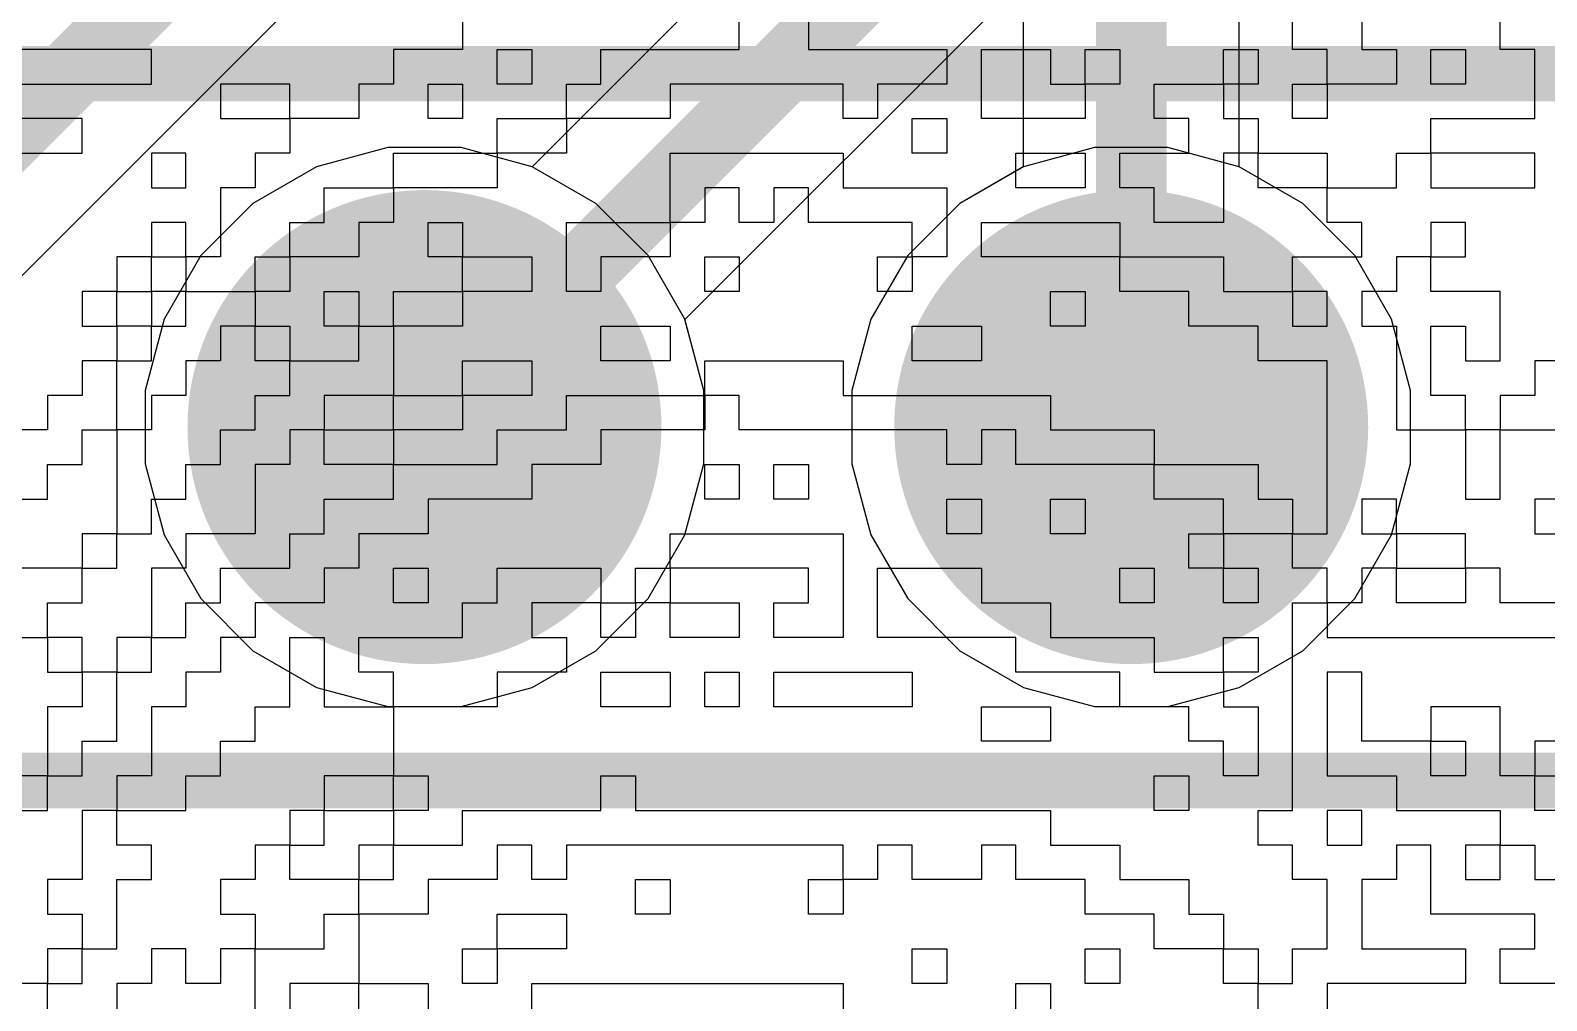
# Model space of a CAD drawing. Header units: inches. Extents: x 0.02 to 6.01, y 0.01 to 5.6.
# Drawn here: x 1.8992 to 2.1138, y 2.6789 to 2.8161 of the extents above; entities that cross this region are included whole.
import ezdxf

# ---------------------------------------------------------------- set-up
doc = ezdxf.new("R2010")
doc.units = ezdxf.units.IN
doc.header["$MEASUREMENT"] = 0
for name, color, linetype in [('Bottom Layer', 5, 'Continuous'), ('Bottom Overlay', 54, 'Continuous'), ('Bottom Solder', 6, 'Continuous'), ('Multi-Layer', 9, 'Continuous'), ('Pad Holes', 156, 'Continuous'), ('Top Layer', 1, 'Continuous'), ('Top Overlay', 2, 'Continuous'), ('Top Solder', 216, 'Continuous')]:
    doc.layers.add(name, color=color, linetype=linetype)

# ---------------------------------------------------------------- blocks, each defined once
blk = doc.blocks.new('HDR1X8_33')
at = {"layer": 'Bottom Layer'}
h = blk.add_hatch(color=5, dxfattribs=at)
edge = h.paths.add_edge_path()
edge.add_arc((0.5, 0), 0.02953, 0, 360)
h = blk.add_hatch(color=5, dxfattribs=at)
edge = h.paths.add_edge_path()
edge.add_arc((0.6, 0), 0.02953, 0, 360)
at = {"layer": 'Bottom Solder'}
h = blk.add_hatch(color=6, dxfattribs=at)
edge = h.paths.add_edge_path()
edge.add_arc((0.5, 0), 0.03353, 0, 360)
h = blk.add_hatch(color=6, dxfattribs=at)
edge = h.paths.add_edge_path()
edge.add_arc((0.6, 0), 0.03353, 0, 360)
at = {"layer": 'Multi-Layer'}
h = blk.add_hatch(color=9, dxfattribs=at)
edge = h.paths.add_edge_path()
edge.add_arc((0.5, 0), 0.02953, 0, 360)
h = blk.add_hatch(color=9, dxfattribs=at)
edge = h.paths.add_edge_path()
edge.add_arc((0.6, 0), 0.02953, 0, 360)
at = {"layer": 'Pad Holes'}
h = blk.add_hatch(color=7, dxfattribs=at)
edge = h.paths.add_edge_path()
edge.add_arc((0.5, 0), 0.01772, 0, 360)
h = blk.add_hatch(color=7, dxfattribs=at)
edge = h.paths.add_edge_path()
edge.add_arc((0.6, 0), 0.01772, 0, 360)
at = {"layer": 'Top Layer'}
h = blk.add_hatch(color=1, dxfattribs=at)
edge = h.paths.add_edge_path()
edge.add_arc((0.5, 0), 0.02953, 0, 360)
h = blk.add_hatch(color=1, dxfattribs=at)
edge = h.paths.add_edge_path()
edge.add_arc((0.6, 0), 0.02953, 0, 360)
at = {"layer": 'Top Solder'}
h = blk.add_hatch(color=216, dxfattribs=at)
edge = h.paths.add_edge_path()
edge.add_arc((0.5, 0), 0.03353, 0, 360)
h = blk.add_hatch(color=216, dxfattribs=at)
edge = h.paths.add_edge_path()
edge.add_arc((0.6, 0), 0.03353, 0, 360)
at = {"layer": 'Top Overlay'}
for points in [[(0.75, 0.05, 0.00787, 0.00787, 0), (-0.05, 0.05, 0.00787, 0.00787, 0)], [(0.75, -0.05, 0.00787, 0.00787, 0), (-0.05, -0.05, 0.00787, 0.00787, 0)]]:
    blk.add_lwpolyline(points, format="xyseb", dxfattribs=at)

msp = doc.modelspace()

# ---------------------------------------------------------------- linework, layer by layer
at = {"layer": 'Bottom Layer'}
for p, q in [((1.89184, 2.77522), (2.26086, 3.14423)), ((2.12169, 2.94831), (1.97022, 2.79684)), ((1.99184, 2.77522), (2.13883, 2.92221)), ((1.9498, 2.79953), (1.93974, 2.79683)), ((1.9602, 2.79953), (1.9498, 2.79953)), ((1.97022, 2.79684), (1.9602, 2.79953)), ((2.0498, 2.79953), (2.03974, 2.79683)), ((2.0602, 2.79953), (2.0498, 2.79953)), ((2.07026, 2.79683), (2.0602, 2.79953)), ((1.93974, 2.79683), (1.93073, 2.79163)), ((2.03974, 2.79683), (2.03073, 2.79163)), ((2.07927, 2.79163), (2.07026, 2.79683)), ((1.93073, 2.79163), (1.92337, 2.78427)), ((2.03073, 2.79163), (2.02337, 2.78427)), ((2.08663, 2.78427), (2.07927, 2.79163)), ((1.92337, 2.78427), (1.91817, 2.77526)), ((2.02337, 2.78427), (2.01817, 2.77526)), ((2.09183, 2.77526), (2.08663, 2.78427)), ((1.91817, 2.77526), (1.91547, 2.7652)), ((1.99453, 2.7652), (1.99184, 2.77522)), ((2.01817, 2.77526), (2.01547, 2.7652)), ((2.09453, 2.7652), (2.09183, 2.77526)), ((1.91547, 2.7652), (1.91547, 2.7548)), ((1.99453, 2.7548), (1.99453, 2.7652)), ((2.01547, 2.7652), (2.01547, 2.7548)), ((2.09453, 2.7548), (2.09453, 2.7652)), ((1.91547, 2.7548), (1.91817, 2.74474)), ((1.99183, 2.74474), (1.99453, 2.7548)), ((2.01547, 2.7548), (2.01817, 2.74474)), ((2.09183, 2.74474), (2.09453, 2.7548)), ((1.91817, 2.74474), (1.92337, 2.73573)), ((1.98663, 2.73573), (1.99183, 2.74474)), ((2.01817, 2.74474), (2.02337, 2.73573)), ((2.08663, 2.73573), (2.09183, 2.74474)), ((1.92337, 2.73573), (1.93073, 2.72837)), ((1.97927, 2.72837), (1.98663, 2.73573)), ((2.02337, 2.73573), (2.03073, 2.72837)), ((2.07927, 2.72837), (2.08663, 2.73573)), ((1.93073, 2.72837), (1.93974, 2.72317)), ((1.97026, 2.72317), (1.97927, 2.72837)), ((2.03073, 2.72837), (2.03974, 2.72317)), ((2.07026, 2.72317), (2.07927, 2.72837)), ((1.93974, 2.72317), (1.9498, 2.72047)), ((1.9602, 2.72047), (1.97026, 2.72317)), ((2.03974, 2.72317), (2.0498, 2.72047)), ((2.0602, 2.72047), (2.07026, 2.72317)), ((1.9498, 2.72047), (1.9602, 2.72047)), ((2.0498, 2.72047), (2.0602, 2.72047))]:
    msp.add_line(p, q, dxfattribs=at)
for points in [[(1.855, 2.76, 0.01, 0.01, 0), (2.25453, 3.15953, 0.01, 0.01, 0)], [(1.955, 2.76, 0.01, 0.01, 0), (2.1325, 2.9375, 0.01, 0.01, 0)]]:
    msp.add_lwpolyline(points, format="xyseb", dxfattribs=at)
msp.add_lwpolyline([(1.9525, 2.76, 0.005, 0.005, 1), (1.9575, 2.76, 0.005, 0.005, 1)], format="xyseb", close=True, dxfattribs=at)
at = {"layer": 'Bottom Overlay'}
for p, q in [((1.9604, 2.81832), (1.9604, 2.81343)), ((1.99955, 2.81343), (1.99955, 2.81832)), ((2.00933, 2.81832), (2.00933, 2.81343)), ((2.07784, 2.81343), (2.07784, 2.81832)), ((2.08763, 2.81832), (2.08763, 2.81343)), ((2.1072, 2.81343), (2.1072, 2.81832)), ((1.91636, 2.81343), (1.85275, 2.81343)), ((1.91636, 2.80853), (1.91636, 2.81343)), ((1.9604, 2.81343), (1.95061, 2.81343)), ((1.95061, 2.81343), (1.95061, 2.80853)), ((1.96529, 2.80853), (1.96529, 2.81343)), ((1.96529, 2.81343), (1.97019, 2.81343)), ((1.97019, 2.81343), (1.97019, 2.80853)), ((1.97997, 2.80853), (1.97997, 2.81343)), ((1.97997, 2.81343), (1.99955, 2.81343)), ((2.00933, 2.81343), (2.02891, 2.81343)), ((2.02891, 2.81343), (2.02891, 2.80853)), ((2.0338, 2.80364), (2.0338, 2.81343)), ((2.0338, 2.81343), (2.03869, 2.81343)), ((2.03869, 2.81343), (2.04359, 2.81343)), ((2.04359, 2.81343), (2.04359, 2.80853)), ((2.04848, 2.81343), (2.05337, 2.81343)), ((2.04848, 2.80853), (2.04848, 2.81343)), ((2.05337, 2.81343), (2.05337, 2.80853)), ((2.06805, 2.80853), (2.06805, 2.81343)), ((2.06805, 2.81343), (2.07295, 2.81343)), ((2.07295, 2.81343), (2.07295, 2.80853)), ((2.08273, 2.81343), (2.07784, 2.81343)), ((2.08273, 2.80853), (2.08273, 2.81343)), ((2.08763, 2.81343), (2.09252, 2.81343)), ((2.09252, 2.81343), (2.09252, 2.80853)), ((2.09741, 2.81343), (2.10231, 2.81343)), ((2.09741, 2.80853), (2.09741, 2.81343)), ((2.10231, 2.81343), (2.10231, 2.80853)), ((2.11209, 2.81343), (2.1072, 2.81343)), ((2.11209, 2.80364), (2.11209, 2.81343)), ((1.85275, 2.80853), (1.91636, 2.80853)), ((1.93593, 2.80853), (1.92615, 2.80853)), ((1.92615, 2.80853), (1.92615, 2.80364)), ((1.93593, 2.80364), (1.93593, 2.80853)), ((1.95061, 2.80853), (1.94572, 2.80853)), ((1.94572, 2.80853), (1.94572, 2.80364)), ((1.95551, 2.80364), (1.95551, 2.80853)), ((1.95551, 2.80853), (1.9604, 2.80853)), ((1.9604, 2.80853), (1.9604, 2.80364)), ((1.97019, 2.80853), (1.96529, 2.80853)), ((1.97508, 2.80364), (1.97508, 2.80853)), ((1.97508, 2.80853), (1.97997, 2.80853)), ((2.01423, 2.80853), (1.98976, 2.80853)), ((1.98976, 2.80853), (1.98976, 2.80364)), ((2.01423, 2.80364), (2.01423, 2.80853)), ((2.02891, 2.80853), (2.01912, 2.80853)), ((2.01912, 2.80853), (2.01912, 2.80364)), ((2.04359, 2.80853), (2.04848, 2.80853)), ((2.05337, 2.80853), (2.04848, 2.80853)), ((2.04848, 2.80853), (2.04848, 2.80364)), ((2.05827, 2.80364), (2.05827, 2.80853)), ((2.05827, 2.80853), (2.06805, 2.80853)), ((2.07295, 2.80853), (2.06805, 2.80853)), ((2.06805, 2.80853), (2.06805, 2.80364)), ((2.07784, 2.80364), (2.07784, 2.80853)), ((2.07784, 2.80853), (2.08273, 2.80853)), ((2.08273, 2.80853), (2.08273, 2.80364)), ((2.09252, 2.80853), (2.08273, 2.80853)), ((2.10231, 2.80853), (2.09741, 2.80853)), ((1.90657, 2.80364), (1.85275, 2.80364)), ((1.90657, 2.79875), (1.90657, 2.80364)), ((1.92615, 2.80364), (1.93593, 2.80364)), ((1.94572, 2.80364), (1.93593, 2.80364)), ((1.93593, 2.80364), (1.93593, 2.79875)), ((1.9604, 2.80364), (1.95551, 2.80364)), ((1.96529, 2.79875), (1.96529, 2.80364)), ((1.96529, 2.80364), (1.97508, 2.80364)), ((1.97508, 2.80364), (1.97508, 2.79875)), ((1.98976, 2.80364), (1.97508, 2.80364)), ((2.01912, 2.80364), (2.01423, 2.80364)), ((2.02401, 2.79875), (2.02401, 2.80364)), ((2.02401, 2.80364), (2.02891, 2.80364)), ((2.02891, 2.80364), (2.02891, 2.79875)), ((2.04848, 2.80364), (2.0338, 2.80364)), ((2.06316, 2.80364), (2.05827, 2.80364)), ((2.06316, 2.79875), (2.06316, 2.80364)), ((2.06805, 2.80364), (2.07295, 2.80364)), ((2.07295, 2.80364), (2.07295, 2.79875)), ((2.08273, 2.80364), (2.07784, 2.80364)), ((2.09741, 2.79875), (2.09741, 2.80364)), ((2.09741, 2.80364), (2.11209, 2.80364)), ((1.85275, 2.79875), (1.90657, 2.79875)), ((1.92125, 2.79875), (1.91636, 2.79875)), ((1.91636, 2.79875), (1.91636, 2.79385)), ((1.92125, 2.79385), (1.92125, 2.79875)), ((1.93593, 2.79875), (1.93104, 2.79875)), ((1.93104, 2.79875), (1.93104, 2.79385)), ((1.95061, 2.79875), (1.95551, 2.79875)), ((1.95061, 2.79385), (1.95061, 2.79875)), ((1.95551, 2.79875), (1.96529, 2.79875)), ((1.96529, 2.79875), (1.96529, 2.79385)), ((1.97019, 2.79875), (1.96529, 2.79875)), ((1.97508, 2.79875), (1.97019, 2.79875)), ((1.98976, 2.78896), (1.98976, 2.79875)), ((1.98976, 2.79875), (2.01423, 2.79875)), ((2.01423, 2.79875), (2.01423, 2.79385)), ((2.02891, 2.79875), (2.02401, 2.79875)), ((2.03869, 2.79385), (2.03869, 2.79875)), ((2.03869, 2.79875), (2.04848, 2.79875)), ((2.04848, 2.79875), (2.04848, 2.79385)), ((2.05337, 2.79385), (2.05337, 2.79875)), ((2.05337, 2.79875), (2.06316, 2.79875)), ((2.07295, 2.79875), (2.06805, 2.79875)), ((2.06805, 2.79875), (2.06805, 2.78896)), ((2.07295, 2.79385), (2.07295, 2.79875)), ((2.07295, 2.79875), (2.08273, 2.79875)), ((2.08273, 2.79875), (2.08273, 2.79385)), ((2.09252, 2.79385), (2.09252, 2.79875)), ((2.09252, 2.79875), (2.09741, 2.79875)), ((2.09741, 2.79875), (2.09741, 2.79385)), ((2.11209, 2.79875), (2.09741, 2.79875)), ((2.11209, 2.79385), (2.11209, 2.79875)), ((1.91636, 2.79385), (1.92125, 2.79385)), ((1.93104, 2.79385), (1.92615, 2.79385)), ((1.92615, 2.79385), (1.92615, 2.78407)), ((1.94083, 2.78896), (1.94083, 2.79385)), ((1.94083, 2.79385), (1.95061, 2.79385)), ((1.96529, 2.79385), (1.95061, 2.79385)), ((1.95061, 2.79385), (1.95061, 2.78896)), ((1.99955, 2.79385), (1.99465, 2.79385)), ((1.99465, 2.79385), (1.99465, 2.78896)), ((1.99955, 2.78896), (1.99955, 2.79385)), ((2.00933, 2.79385), (2.00444, 2.79385)), ((2.00444, 2.79385), (2.00444, 2.78896)), ((2.00933, 2.78896), (2.00933, 2.79385)), ((2.01423, 2.79385), (2.02891, 2.79385)), ((2.02891, 2.79385), (2.02891, 2.78407)), ((2.04848, 2.79385), (2.03869, 2.79385)), ((2.05827, 2.79385), (2.05337, 2.79385)), ((2.05827, 2.78896), (2.05827, 2.79385)), ((2.07784, 2.79385), (2.07295, 2.79385)), ((2.08273, 2.79385), (2.07784, 2.79385)), ((2.08273, 2.78896), (2.08273, 2.79385)), ((2.08273, 2.79385), (2.09252, 2.79385)), ((2.09741, 2.79385), (2.11209, 2.79385)), ((1.92125, 2.78896), (1.91636, 2.78896)), ((1.91636, 2.78896), (1.91636, 2.78407)), ((1.92125, 2.78407), (1.92125, 2.78896)), ((1.93593, 2.78407), (1.93593, 2.78896)), ((1.93593, 2.78896), (1.94083, 2.78896)), ((1.95061, 2.78896), (1.94572, 2.78896)), ((1.94572, 2.78896), (1.94572, 2.78407)), ((1.95551, 2.78407), (1.95551, 2.78896)), ((1.95551, 2.78896), (1.9604, 2.78896)), ((1.9604, 2.78896), (1.9604, 2.78407)), ((1.97508, 2.77917), (1.97508, 2.78896)), ((1.97508, 2.78896), (1.98487, 2.78896)), ((1.98487, 2.78896), (1.98976, 2.78896)), ((1.98976, 2.78896), (1.98976, 2.78407)), ((1.99465, 2.78896), (1.98976, 2.78896)), ((2.00444, 2.78896), (1.99955, 2.78896)), ((2.02401, 2.78896), (2.00933, 2.78896)), ((2.02401, 2.78407), (2.02401, 2.78896)), ((2.0338, 2.78407), (2.0338, 2.78896)), ((2.0338, 2.78896), (2.05337, 2.78896)), ((2.05337, 2.78896), (2.05337, 2.78407)), ((2.06805, 2.78896), (2.05827, 2.78896)), ((2.08763, 2.78896), (2.08273, 2.78896)), ((2.08763, 2.78407), (2.08763, 2.78896)), ((2.10231, 2.78896), (2.09741, 2.78896)), ((2.09741, 2.78896), (2.09741, 2.78407)), ((2.10231, 2.78407), (2.10231, 2.78896)), ((1.91636, 2.78407), (1.91147, 2.78407)), ((1.91147, 2.78407), (1.91147, 2.77917)), ((1.91636, 2.77917), (1.91636, 2.78407)), ((1.91636, 2.78407), (1.92125, 2.78407)), ((1.92125, 2.78407), (1.92125, 2.77917)), ((1.92615, 2.78407), (1.92125, 2.78407)), ((1.93104, 2.78407), (1.93593, 2.78407)), ((1.93104, 2.77917), (1.93104, 2.78407)), ((1.93593, 2.78407), (1.93593, 2.77917)), ((1.94572, 2.78407), (1.93593, 2.78407)), ((1.9604, 2.78407), (1.95551, 2.78407)), ((1.9604, 2.77917), (1.9604, 2.78407)), ((1.9604, 2.78407), (1.97019, 2.78407)), ((1.97019, 2.78407), (1.97019, 2.77917)), ((1.98976, 2.78407), (1.97997, 2.78407)), ((1.97997, 2.78407), (1.97997, 2.77917)), ((1.99465, 2.77917), (1.99465, 2.78407)), ((1.99465, 2.78407), (1.99955, 2.78407)), ((1.99955, 2.78407), (1.99955, 2.77917)), ((2.01912, 2.78407), (2.02401, 2.78407)), ((2.01912, 2.77917), (2.01912, 2.78407)), ((2.02891, 2.78407), (2.02401, 2.78407)), ((2.02401, 2.78407), (2.02401, 2.77917)), ((2.03869, 2.78407), (2.0338, 2.78407)), ((2.05337, 2.78407), (2.03869, 2.78407)), ((2.05337, 2.77917), (2.05337, 2.78407)), ((2.05337, 2.78407), (2.06805, 2.78407)), ((2.06805, 2.78407), (2.06805, 2.77917)), ((2.07784, 2.77917), (2.07784, 2.78407)), ((2.07784, 2.78407), (2.08763, 2.78407)), ((2.09741, 2.78407), (2.09252, 2.78407)), ((2.09252, 2.78407), (2.09252, 2.77917)), ((2.09741, 2.78407), (2.10231, 2.78407)), ((2.09741, 2.77917), (2.09741, 2.78407)), ((1.91147, 2.77917), (1.90657, 2.77917)), ((1.90657, 2.77917), (1.90657, 2.77428)), ((1.91147, 2.77428), (1.91147, 2.77917)), ((1.91147, 2.77917), (1.91636, 2.77917)), ((1.91636, 2.77917), (1.91636, 2.77428)), ((1.92125, 2.77917), (1.91636, 2.77917)), ((1.92125, 2.77917), (1.93104, 2.77917)), ((1.92125, 2.77428), (1.92125, 2.77917)), ((1.93593, 2.77917), (1.93104, 2.77917)), ((1.93104, 2.77917), (1.93104, 2.77428)), ((1.94083, 2.77917), (1.94572, 2.77917)), ((1.94083, 2.77428), (1.94083, 2.77917)), ((1.94572, 2.77917), (1.94572, 2.77428)), ((1.95061, 2.77428), (1.95061, 2.77917)), ((1.95061, 2.77917), (1.9604, 2.77917)), ((1.9604, 2.77917), (1.9604, 2.77428)), ((1.97019, 2.77917), (1.9604, 2.77917)), ((1.97997, 2.77917), (1.97508, 2.77917)), ((1.99955, 2.77917), (1.99465, 2.77917)), ((2.02401, 2.77917), (2.01912, 2.77917)), ((2.04359, 2.77428), (2.04359, 2.77917)), ((2.04359, 2.77917), (2.04848, 2.77917)), ((2.04848, 2.77917), (2.04848, 2.77428)), ((2.06316, 2.77917), (2.05337, 2.77917)), ((2.06316, 2.77428), (2.06316, 2.77917)), ((2.06805, 2.77917), (2.07784, 2.77917)), ((2.07784, 2.77917), (2.07784, 2.77428)), ((2.08273, 2.77917), (2.07784, 2.77917)), ((2.08273, 2.77428), (2.08273, 2.77917)), ((2.09252, 2.77917), (2.08763, 2.77917)), ((2.08763, 2.77917), (2.08763, 2.77428)), ((2.1072, 2.77917), (2.09741, 2.77917)), ((2.1072, 2.76939), (2.1072, 2.77917)), ((1.90657, 2.77428), (1.91147, 2.77428)), ((1.91636, 2.77428), (1.91147, 2.77428)), ((1.91147, 2.77428), (1.91147, 2.76939)), ((1.91636, 2.76939), (1.91636, 2.77428)), ((1.91636, 2.77428), (1.92125, 2.77428)), ((1.93104, 2.77428), (1.92615, 2.77428)), ((1.92615, 2.77428), (1.92615, 2.76939)), ((1.93104, 2.76939), (1.93104, 2.77428)), ((1.93104, 2.77428), (1.93593, 2.77428)), ((1.93593, 2.77428), (1.93593, 2.76939)), ((1.94572, 2.77428), (1.94083, 2.77428)), ((1.94572, 2.76939), (1.94572, 2.77428)), ((1.94572, 2.77428), (1.95061, 2.77428)), ((1.9604, 2.77428), (1.95061, 2.77428)), ((1.95061, 2.77428), (1.95061, 2.76449)), ((1.97997, 2.76939), (1.97997, 2.77428)), ((1.97997, 2.77428), (1.98976, 2.77428)), ((1.98976, 2.77428), (1.98976, 2.76939)), ((2.02401, 2.76939), (2.02401, 2.77428)), ((2.02401, 2.77428), (2.0338, 2.77428)), ((2.0338, 2.77428), (2.0338, 2.76939)), ((2.04848, 2.77428), (2.04359, 2.77428)), ((2.07295, 2.77428), (2.06316, 2.77428)), ((2.07295, 2.76939), (2.07295, 2.77428)), ((2.07784, 2.77428), (2.08273, 2.77428)), ((2.08763, 2.77428), (2.09252, 2.77428)), ((2.09252, 2.77428), (2.09252, 2.7596)), ((2.09741, 2.76449), (2.09741, 2.77428)), ((2.09741, 2.77428), (2.10231, 2.77428)), ((2.10231, 2.77428), (2.10231, 2.76939)), ((1.91147, 2.76939), (1.90657, 2.76939)), ((1.90657, 2.76939), (1.90657, 2.76449)), ((1.91147, 2.7596), (1.91147, 2.76939)), ((1.91147, 2.76939), (1.91636, 2.76939)), ((1.92615, 2.76939), (1.92125, 2.76939)), ((1.92125, 2.76939), (1.92125, 2.76449)), ((1.93593, 2.76939), (1.93104, 2.76939)), ((1.93593, 2.76449), (1.93593, 2.76939)), ((1.93593, 2.76939), (1.94572, 2.76939)), ((1.9604, 2.76449), (1.9604, 2.76939)), ((1.9604, 2.76939), (1.96529, 2.76939)), ((1.96529, 2.76939), (1.97019, 2.76939)), ((1.97019, 2.76939), (1.97019, 2.76449)), ((1.98487, 2.76939), (1.97997, 2.76939)), ((1.98976, 2.76939), (1.98487, 2.76939)), ((1.99465, 2.76449), (1.99465, 2.76939)), ((1.99465, 2.76939), (2.01423, 2.76939)), ((2.01423, 2.76939), (2.01423, 2.76449)), ((2.02891, 2.76939), (2.02401, 2.76939)), ((2.0338, 2.76939), (2.02891, 2.76939)), ((2.08273, 2.76939), (2.07295, 2.76939)), ((2.08273, 2.74492), (2.08273, 2.76939)), ((2.10231, 2.76939), (2.1072, 2.76939)), ((2.11699, 2.76939), (2.11209, 2.76939)), ((2.11209, 2.76939), (2.11209, 2.76449)), ((1.90657, 2.76449), (1.90168, 2.76449)), ((1.90168, 2.76449), (1.90168, 2.7596)), ((1.92125, 2.76449), (1.91636, 2.76449)), ((1.91636, 2.76449), (1.91636, 2.7596)), ((1.93104, 2.7596), (1.93104, 2.76449)), ((1.93104, 2.76449), (1.93593, 2.76449)), ((1.95061, 2.76449), (1.94083, 2.76449)), ((1.94083, 2.76449), (1.94083, 2.7596)), ((1.95061, 2.7596), (1.95061, 2.76449)), ((1.95061, 2.76449), (1.9604, 2.76449)), ((1.9604, 2.76449), (1.9604, 2.7596)), ((1.97019, 2.76449), (1.9604, 2.76449)), ((1.97508, 2.7596), (1.97508, 2.76449)), ((1.97508, 2.76449), (1.99465, 2.76449)), ((1.99955, 2.76449), (1.99465, 2.76449)), ((1.99465, 2.76449), (1.99465, 2.7596)), ((1.99955, 2.7596), (1.99955, 2.76449)), ((2.01423, 2.76449), (2.04359, 2.76449)), ((2.04359, 2.76449), (2.04359, 2.7596)), ((2.10231, 2.76449), (2.09741, 2.76449)), ((2.10231, 2.7596), (2.10231, 2.76449)), ((2.11209, 2.76449), (2.1072, 2.76449)), ((2.1072, 2.76449), (2.1072, 2.7596)), ((1.90168, 2.7596), (1.89679, 2.7596)), ((1.90657, 2.75471), (1.90657, 2.7596)), ((1.90657, 2.7596), (1.91147, 2.7596)), ((1.91636, 2.7596), (1.91147, 2.7596)), ((1.91147, 2.7596), (1.91147, 2.74492)), ((1.92615, 2.75471), (1.92615, 2.7596)), ((1.92615, 2.7596), (1.93104, 2.7596)), ((1.94083, 2.7596), (1.93593, 2.7596)), ((1.93593, 2.7596), (1.93593, 2.75471)), ((1.94083, 2.7596), (1.94572, 2.7596)), ((1.94083, 2.75471), (1.94083, 2.7596)), ((1.94572, 2.7596), (1.95061, 2.7596)), ((1.9604, 2.7596), (1.95061, 2.7596)), ((1.95061, 2.7596), (1.95061, 2.75471)), ((1.96529, 2.75471), (1.96529, 2.7596)), ((1.96529, 2.7596), (1.97508, 2.7596)), ((1.99465, 2.7596), (1.97997, 2.7596)), ((1.97997, 2.7596), (1.97997, 2.75471)), ((2.02891, 2.7596), (1.99955, 2.7596)), ((2.02891, 2.75471), (2.02891, 2.7596)), ((2.03869, 2.7596), (2.0338, 2.7596)), ((2.0338, 2.7596), (2.0338, 2.75471)), ((2.03869, 2.75471), (2.03869, 2.7596)), ((2.04359, 2.7596), (2.05827, 2.7596)), ((2.05827, 2.7596), (2.05827, 2.75471)), ((2.09252, 2.7596), (2.10231, 2.7596)), ((2.10231, 2.7596), (2.10231, 2.74981)), ((2.1072, 2.7596), (2.10231, 2.7596)), ((2.1072, 2.7596), (2.11699, 2.7596)), ((2.1072, 2.74981), (2.1072, 2.7596)), ((1.90168, 2.75471), (1.90657, 2.75471)), ((1.90168, 2.74981), (1.90168, 2.75471)), ((1.92125, 2.74981), (1.92125, 2.75471)), ((1.92125, 2.75471), (1.92615, 2.75471)), ((1.93593, 2.75471), (1.93104, 2.75471)), ((1.93104, 2.75471), (1.93104, 2.74492)), ((1.95061, 2.75471), (1.94083, 2.75471)), ((1.95061, 2.74981), (1.95061, 2.75471)), ((1.95061, 2.75471), (1.96529, 2.75471)), ((1.97997, 2.75471), (1.97019, 2.75471)), ((1.97019, 2.75471), (1.97019, 2.74981)), ((1.99465, 2.74981), (1.99465, 2.75471)), ((1.99465, 2.75471), (1.99955, 2.75471)), ((1.99955, 2.75471), (1.99955, 2.74981)), ((2.00444, 2.74981), (2.00444, 2.75471)), ((2.00444, 2.75471), (2.00933, 2.75471)), ((2.00933, 2.75471), (2.00933, 2.74981)), ((2.0338, 2.75471), (2.02891, 2.75471)), ((2.05337, 2.75471), (2.03869, 2.75471)), ((2.05827, 2.75471), (2.05337, 2.75471)), ((2.05827, 2.75471), (2.07295, 2.75471)), ((2.05827, 2.74981), (2.05827, 2.75471)), ((2.07295, 2.75471), (2.07295, 2.74981)), ((1.89679, 2.74981), (1.90168, 2.74981)), ((1.91636, 2.74492), (1.91636, 2.74981)), ((1.91636, 2.74981), (1.92125, 2.74981)), ((1.94083, 2.74492), (1.94083, 2.74981)), ((1.94083, 2.74981), (1.95061, 2.74981)), ((1.97019, 2.74981), (1.95551, 2.74981)), ((1.95551, 2.74981), (1.95551, 2.74492)), ((1.99955, 2.74981), (1.99465, 2.74981)), ((2.00933, 2.74981), (2.00444, 2.74981)), ((2.02891, 2.74492), (2.02891, 2.74981)), ((2.02891, 2.74981), (2.0338, 2.74981)), ((2.0338, 2.74981), (2.0338, 2.74492)), ((2.04359, 2.74492), (2.04359, 2.74981)), ((2.04359, 2.74981), (2.04848, 2.74981)), ((2.04848, 2.74981), (2.04848, 2.74492)), ((2.06805, 2.74981), (2.05827, 2.74981)), ((2.06805, 2.74492), (2.06805, 2.74981)), ((2.07295, 2.74981), (2.07784, 2.74981)), ((2.07784, 2.74981), (2.07784, 2.74492)), ((2.09252, 2.74981), (2.08763, 2.74981)), ((2.08763, 2.74981), (2.08763, 2.74492)), ((2.09252, 2.74492), (2.09252, 2.74981)), ((2.10231, 2.74981), (2.1072, 2.74981)), ((2.13656, 2.74981), (2.11209, 2.74981)), ((2.11209, 2.74981), (2.11209, 2.74492)), ((1.91147, 2.74492), (1.90657, 2.74492)), ((1.90657, 2.74492), (1.90657, 2.74003)), ((1.91147, 2.74003), (1.91147, 2.74492)), ((1.91147, 2.74492), (1.91636, 2.74492)), ((1.93104, 2.74492), (1.92125, 2.74492)), ((1.92125, 2.74492), (1.92125, 2.74003)), ((1.93593, 2.74003), (1.93593, 2.74492)), ((1.93593, 2.74492), (1.94083, 2.74492)), ((1.95551, 2.74492), (1.94572, 2.74492)), ((1.94572, 2.74492), (1.94572, 2.74003)), ((1.98976, 2.74003), (1.98976, 2.74492)), ((1.98976, 2.74492), (1.99955, 2.74492)), ((1.99955, 2.74492), (2.00444, 2.74492)), ((2.00444, 2.74492), (2.01423, 2.74492)), ((2.01423, 2.74492), (2.01423, 2.73024)), ((2.0338, 2.74492), (2.02891, 2.74492)), ((2.04848, 2.74492), (2.04359, 2.74492)), ((2.06316, 2.74003), (2.06316, 2.74492)), ((2.06316, 2.74492), (2.06805, 2.74492)), ((2.06805, 2.74492), (2.06805, 2.74003)), ((2.07784, 2.74492), (2.06805, 2.74492)), ((2.07784, 2.74003), (2.07784, 2.74492)), ((2.07784, 2.74492), (2.08273, 2.74492)), ((2.08763, 2.74492), (2.09252, 2.74492)), ((2.10231, 2.74492), (2.09252, 2.74492)), ((2.09252, 2.74492), (2.09252, 2.74003)), ((2.10231, 2.74003), (2.10231, 2.74492)), ((2.11209, 2.74492), (2.11699, 2.74492)), ((1.90657, 2.74003), (1.89679, 2.74003)), ((1.90657, 2.73513), (1.90657, 2.74003)), ((1.90657, 2.74003), (1.91147, 2.74003)), ((1.92125, 2.74003), (1.91636, 2.74003)), ((1.91636, 2.74003), (1.91636, 2.73024)), ((1.92615, 2.73513), (1.92615, 2.74003)), ((1.92615, 2.74003), (1.93593, 2.74003)), ((1.94572, 2.74003), (1.94083, 2.74003)), ((1.94083, 2.74003), (1.94083, 2.73513)), ((1.95061, 2.74003), (1.95551, 2.74003)), ((1.95061, 2.73513), (1.95061, 2.74003)), ((1.95551, 2.74003), (1.95551, 2.73513)), ((1.96529, 2.73513), (1.96529, 2.74003)), ((1.96529, 2.74003), (1.97997, 2.74003)), ((1.97997, 2.74003), (1.97997, 2.73513)), ((1.98487, 2.73513), (1.98487, 2.74003)), ((1.98487, 2.74003), (1.98976, 2.74003)), ((1.98976, 2.74003), (1.98976, 2.73513)), ((2.00933, 2.74003), (1.98976, 2.74003)), ((2.00933, 2.73513), (2.00933, 2.74003)), ((2.01912, 2.73513), (2.01912, 2.74003)), ((2.01912, 2.74003), (2.0338, 2.74003)), ((2.0338, 2.74003), (2.0338, 2.73513)), ((2.05337, 2.73513), (2.05337, 2.74003)), ((2.05337, 2.74003), (2.05827, 2.74003)), ((2.05827, 2.74003), (2.05827, 2.73513)), ((2.06805, 2.74003), (2.06316, 2.74003)), ((2.06805, 2.73513), (2.06805, 2.74003)), ((2.06805, 2.74003), (2.07295, 2.74003)), ((2.07295, 2.74003), (2.07295, 2.73513)), ((2.08273, 2.74003), (2.07784, 2.74003)), ((2.08273, 2.73513), (2.08273, 2.74003)), ((2.09252, 2.74003), (2.08763, 2.74003)), ((2.08763, 2.74003), (2.08763, 2.73513)), ((2.09252, 2.74003), (2.09741, 2.74003)), ((2.09252, 2.73513), (2.09252, 2.74003)), ((2.09741, 2.74003), (2.10231, 2.74003)), ((2.10231, 2.74003), (2.10231, 2.73513)), ((2.1072, 2.74003), (2.10231, 2.74003)), ((2.1072, 2.73513), (2.1072, 2.74003)), ((1.90168, 2.73513), (1.90657, 2.73513)), ((1.90168, 2.73024), (1.90168, 2.73513)), ((1.92125, 2.73024), (1.92125, 2.73513)), ((1.92125, 2.73513), (1.92615, 2.73513)), ((1.94083, 2.73513), (1.93104, 2.73513)), ((1.93104, 2.73513), (1.93104, 2.73024)), ((1.95551, 2.73513), (1.95061, 2.73513)), ((1.9604, 2.73024), (1.9604, 2.73513)), ((1.9604, 2.73513), (1.96529, 2.73513)), ((1.97997, 2.73513), (1.97019, 2.73513)), ((1.97019, 2.73513), (1.97019, 2.73024)), ((1.97997, 2.73024), (1.97997, 2.73513)), ((1.97997, 2.73513), (1.98487, 2.73513)), ((1.98487, 2.73513), (1.98487, 2.73024)), ((1.98976, 2.73513), (1.98487, 2.73513)), ((1.98976, 2.73024), (1.98976, 2.73513)), ((1.98976, 2.73513), (1.99955, 2.73513)), ((1.99955, 2.73513), (1.99955, 2.73024)), ((2.00444, 2.73024), (2.00444, 2.73513)), ((2.00444, 2.73513), (2.00933, 2.73513)), ((2.01912, 2.73024), (2.01912, 2.73513)), ((2.0338, 2.73513), (2.04359, 2.73513)), ((2.04359, 2.73513), (2.04359, 2.73024)), ((2.05827, 2.73513), (2.05337, 2.73513)), ((2.07295, 2.73513), (2.06805, 2.73513)), ((2.07784, 2.70577), (2.07784, 2.73513)), ((2.07784, 2.73513), (2.08273, 2.73513)), ((2.08273, 2.73513), (2.08273, 2.73024)), ((2.08763, 2.73513), (2.08273, 2.73513)), ((2.10231, 2.73513), (2.09252, 2.73513)), ((2.11699, 2.73513), (2.1072, 2.73513)), ((1.89679, 2.73024), (1.90168, 2.73024)), ((1.90168, 2.73024), (1.90168, 2.72535)), ((1.90657, 2.73024), (1.90168, 2.73024)), ((1.90657, 2.72535), (1.90657, 2.73024)), ((1.91636, 2.73024), (1.91147, 2.73024)), ((1.91147, 2.73024), (1.91147, 2.72535)), ((1.91636, 2.72535), (1.91636, 2.73024)), ((1.91636, 2.73024), (1.92125, 2.73024)), ((1.93104, 2.73024), (1.92615, 2.73024)), ((1.92615, 2.73024), (1.92615, 2.72535)), ((1.93593, 2.72045), (1.93593, 2.73024)), ((1.93593, 2.73024), (1.94083, 2.73024)), ((1.94083, 2.73024), (1.94083, 2.72045)), ((1.94572, 2.72535), (1.94572, 2.73024)), ((1.94572, 2.73024), (1.9604, 2.73024)), ((1.97019, 2.73024), (1.97508, 2.73024)), ((1.97508, 2.73024), (1.97508, 2.72535)), ((1.98487, 2.73024), (1.97997, 2.73024)), ((1.99955, 2.73024), (1.98976, 2.73024)), ((2.01423, 2.73024), (2.00444, 2.73024)), ((2.03869, 2.73024), (2.01912, 2.73024)), ((2.03869, 2.72535), (2.03869, 2.73024)), ((2.04359, 2.73024), (2.05827, 2.73024)), ((2.05827, 2.73024), (2.05827, 2.72535)), ((2.06805, 2.73024), (2.07295, 2.73024)), ((2.06805, 2.72535), (2.06805, 2.73024)), ((2.07295, 2.73024), (2.07295, 2.72535)), ((2.08273, 2.73024), (2.11699, 2.73024)), ((1.90168, 2.72535), (1.90657, 2.72535)), ((1.90657, 2.72535), (1.90657, 2.72045)), ((1.91147, 2.72535), (1.90657, 2.72535)), ((1.91147, 2.71556), (1.91147, 2.72535)), ((1.91147, 2.72535), (1.91636, 2.72535)), ((1.92615, 2.72535), (1.92125, 2.72535)), ((1.92125, 2.72535), (1.92125, 2.72045)), ((1.95061, 2.72535), (1.94572, 2.72535)), ((1.95061, 2.72045), (1.95061, 2.72535)), ((1.97508, 2.72535), (1.96529, 2.72535)), ((1.96529, 2.72535), (1.96529, 2.72045)), ((1.97997, 2.72045), (1.97997, 2.72535)), ((1.97997, 2.72535), (1.98976, 2.72535)), ((1.98976, 2.72535), (1.98976, 2.72045)), ((1.99465, 2.72045), (1.99465, 2.72535)), ((1.99465, 2.72535), (1.99955, 2.72535)), ((1.99955, 2.72535), (1.99955, 2.72045)), ((2.00444, 2.72045), (2.00444, 2.72535)), ((2.00444, 2.72535), (2.01912, 2.72535)), ((2.01912, 2.72535), (2.02401, 2.72535)), ((2.02401, 2.72535), (2.02401, 2.72045)), ((2.05337, 2.72535), (2.03869, 2.72535)), ((2.05337, 2.72045), (2.05337, 2.72535)), ((2.05827, 2.72535), (2.06805, 2.72535)), ((2.07295, 2.72535), (2.06805, 2.72535)), ((2.06805, 2.72535), (2.06805, 2.72045)), ((2.08763, 2.72535), (2.08273, 2.72535)), ((2.08273, 2.72535), (2.08273, 2.71067)), ((2.08763, 2.71556), (2.08763, 2.72535)), ((1.90657, 2.72045), (1.90168, 2.72045)), ((1.90168, 2.72045), (1.90168, 2.71067)), ((1.92125, 2.72045), (1.91636, 2.72045)), ((1.91636, 2.72045), (1.91636, 2.71067)), ((1.93104, 2.71556), (1.93104, 2.72045)), ((1.93104, 2.72045), (1.93593, 2.72045)), ((1.94083, 2.72045), (1.95061, 2.72045)), ((1.96529, 2.72045), (1.95061, 2.72045)), ((1.95061, 2.72045), (1.95061, 2.71067)), ((1.98976, 2.72045), (1.97997, 2.72045)), ((1.99955, 2.72045), (1.99465, 2.72045)), ((2.02401, 2.72045), (2.00444, 2.72045)), ((2.0338, 2.72045), (2.03869, 2.72045)), ((2.0338, 2.71556), (2.0338, 2.72045)), ((2.03869, 2.72045), (2.04359, 2.72045)), ((2.04359, 2.72045), (2.04359, 2.71556)), ((2.06316, 2.72045), (2.05337, 2.72045)), ((2.06316, 2.71556), (2.06316, 2.72045)), ((2.06805, 2.72045), (2.07295, 2.72045)), ((2.07295, 2.72045), (2.07295, 2.71067)), ((2.1072, 2.72045), (2.09741, 2.72045)), ((2.09741, 2.72045), (2.09741, 2.71556)), ((2.1072, 2.71067), (2.1072, 2.72045)), ((1.90657, 2.71067), (1.90657, 2.71556)), ((1.90657, 2.71556), (1.91147, 2.71556)), ((1.92615, 2.71067), (1.92615, 2.71556)), ((1.92615, 2.71556), (1.93104, 2.71556)), ((2.04359, 2.71556), (2.0338, 2.71556)), ((2.06805, 2.71556), (2.06316, 2.71556)), ((2.06805, 2.71067), (2.06805, 2.71556)), ((2.09741, 2.71556), (2.08763, 2.71556)), ((2.09741, 2.71067), (2.09741, 2.71556)), ((2.09741, 2.71556), (2.10231, 2.71556)), ((2.10231, 2.71556), (2.10231, 2.71067)), ((2.11699, 2.71556), (2.11209, 2.71556)), ((2.11209, 2.71556), (2.11209, 2.71067)), ((1.90168, 2.71067), (1.89679, 2.71067)), ((1.90168, 2.70577), (1.90168, 2.71067)), ((1.90168, 2.71067), (1.90657, 2.71067)), ((1.91636, 2.71067), (1.91147, 2.71067)), ((1.91147, 2.71067), (1.91147, 2.70577)), ((1.92125, 2.70577), (1.92125, 2.71067)), ((1.92125, 2.71067), (1.92615, 2.71067)), ((1.95061, 2.71067), (1.94083, 2.71067)), ((1.94083, 2.71067), (1.94083, 2.70577)), ((1.95061, 2.70577), (1.95061, 2.71067)), ((1.95061, 2.71067), (1.95551, 2.71067)), ((1.95551, 2.71067), (1.95551, 2.70577)), ((1.97997, 2.70577), (1.97997, 2.71067)), ((1.97997, 2.71067), (1.98487, 2.71067)), ((1.98487, 2.71067), (1.98487, 2.70577)), ((2.05827, 2.70577), (2.05827, 2.71067)), ((2.05827, 2.71067), (2.06316, 2.71067)), ((2.06316, 2.71067), (2.06316, 2.70577)), ((2.07295, 2.71067), (2.06805, 2.71067)), ((2.08273, 2.71067), (2.09252, 2.71067)), ((2.09252, 2.71067), (2.09252, 2.70577)), ((2.10231, 2.71067), (2.09741, 2.71067)), ((2.11209, 2.71067), (2.1072, 2.71067)), ((2.11209, 2.70577), (2.11209, 2.71067)), ((2.11209, 2.71067), (2.11699, 2.71067)), ((1.89679, 2.70577), (1.90168, 2.70577)), ((1.91147, 2.70577), (1.90657, 2.70577)), ((1.90657, 2.70577), (1.90657, 2.69599)), ((1.91147, 2.70577), (1.92125, 2.70577)), ((1.91147, 2.70088), (1.91147, 2.70577)), ((1.94083, 2.70577), (1.93593, 2.70577)), ((1.93593, 2.70577), (1.93593, 2.70088)), ((1.94083, 2.70088), (1.94083, 2.70577)), ((1.94083, 2.70577), (1.95061, 2.70577)), ((1.95061, 2.70577), (1.95061, 2.70088)), ((1.95551, 2.70577), (1.95061, 2.70577)), ((1.9604, 2.70088), (1.9604, 2.70577)), ((1.9604, 2.70577), (1.97997, 2.70577)), ((1.98487, 2.70577), (2.04359, 2.70577)), ((2.04359, 2.70577), (2.04359, 2.70088)), ((2.06316, 2.70577), (2.05827, 2.70577)), ((2.07295, 2.70088), (2.07295, 2.70577)), ((2.07295, 2.70577), (2.07784, 2.70577)), ((2.08763, 2.70577), (2.08273, 2.70577)), ((2.08273, 2.70577), (2.08273, 2.70088)), ((2.08763, 2.70088), (2.08763, 2.70577)), ((2.09252, 2.70577), (2.1072, 2.70577)), ((2.1072, 2.70577), (2.1072, 2.70088)), ((2.13656, 2.70577), (2.11209, 2.70577)), ((1.91636, 2.70088), (1.91147, 2.70088)), ((1.91636, 2.69599), (1.91636, 2.70088)), ((1.93593, 2.70088), (1.93104, 2.70088)), ((1.93104, 2.70088), (1.93104, 2.69599)), ((1.93593, 2.69599), (1.93593, 2.70088)), ((1.93593, 2.70088), (1.94083, 2.70088)), ((1.95061, 2.70088), (1.94572, 2.70088)), ((1.94572, 2.70088), (1.94572, 2.69599)), ((1.95061, 2.69599), (1.95061, 2.70088)), ((1.95061, 2.70088), (1.9604, 2.70088)), ((1.96529, 2.70088), (1.96529, 2.69599)), ((1.97019, 2.70088), (1.96529, 2.70088)), ((1.97019, 2.69599), (1.97019, 2.70088)), ((2.01423, 2.70088), (1.97508, 2.70088)), ((1.97508, 2.70088), (1.97508, 2.69599)), ((2.01423, 2.69599), (2.01423, 2.70088)), ((2.02401, 2.70088), (2.01912, 2.70088)), ((2.01912, 2.70088), (2.01912, 2.69599)), ((2.02401, 2.69599), (2.02401, 2.70088)), ((2.03869, 2.70088), (2.0338, 2.70088)), ((2.0338, 2.70088), (2.0338, 2.69599)), ((2.03869, 2.69599), (2.03869, 2.70088)), ((2.04359, 2.70088), (2.05337, 2.70088)), ((2.05337, 2.70088), (2.05337, 2.69599)), ((2.07784, 2.70088), (2.07295, 2.70088)), ((2.07784, 2.69599), (2.07784, 2.70088)), ((2.08273, 2.70088), (2.08763, 2.70088)), ((2.09741, 2.70088), (2.09252, 2.70088)), ((2.09252, 2.70088), (2.09252, 2.69599)), ((2.09741, 2.69109), (2.09741, 2.70088)), ((2.1072, 2.70088), (2.10231, 2.70088)), ((2.10231, 2.70088), (2.10231, 2.69599)), ((2.1072, 2.70088), (2.11209, 2.70088)), ((2.1072, 2.69599), (2.1072, 2.70088)), ((2.11209, 2.70088), (2.11209, 2.69599)), ((1.90657, 2.69599), (1.90168, 2.69599)), ((1.90168, 2.69599), (1.90168, 2.69109)), ((1.91147, 2.6862), (1.91147, 2.69599)), ((1.91147, 2.69599), (1.91636, 2.69599)), ((1.93104, 2.69599), (1.92615, 2.69599)), ((1.92615, 2.69599), (1.92615, 2.69109)), ((1.94572, 2.69599), (1.93593, 2.69599)), ((1.94572, 2.69109), (1.94572, 2.69599)), ((1.94572, 2.69599), (1.95061, 2.69599)), ((1.96529, 2.69599), (1.95551, 2.69599)), ((1.95551, 2.69599), (1.95551, 2.69109)), ((1.97508, 2.69599), (1.97019, 2.69599)), ((1.98487, 2.69109), (1.98487, 2.69599)), ((1.98487, 2.69599), (1.98976, 2.69599)), ((1.98976, 2.69599), (1.98976, 2.69109)), ((2.00933, 2.69109), (2.00933, 2.69599)), ((2.00933, 2.69599), (2.01423, 2.69599)), ((2.01423, 2.69599), (2.01423, 2.69109)), ((2.01912, 2.69599), (2.01423, 2.69599)), ((2.0338, 2.69599), (2.02401, 2.69599)), ((2.04848, 2.69599), (2.03869, 2.69599)), ((2.04848, 2.69109), (2.04848, 2.69599)), ((2.05337, 2.69599), (2.06316, 2.69599)), ((2.06316, 2.69599), (2.06316, 2.69109)), ((2.08273, 2.69599), (2.07784, 2.69599)), ((2.08273, 2.6862), (2.08273, 2.69599)), ((2.09252, 2.69599), (2.08763, 2.69599)), ((2.08763, 2.69599), (2.08763, 2.6862)), ((2.10231, 2.69599), (2.1072, 2.69599)), ((2.11209, 2.69599), (2.11699, 2.69599)), ((1.90168, 2.69109), (1.90657, 2.69109)), ((1.90657, 2.69109), (1.90657, 2.6862)), ((1.92615, 2.69109), (1.93104, 2.69109)), ((1.93104, 2.69109), (1.93104, 2.6862)), ((1.94083, 2.6862), (1.94083, 2.69109)), ((1.94083, 2.69109), (1.94572, 2.69109)), ((1.94572, 2.69109), (1.94572, 2.68131)), ((1.95551, 2.69109), (1.94572, 2.69109)), ((1.96529, 2.6862), (1.96529, 2.69109)), ((1.96529, 2.69109), (1.97019, 2.69109)), ((1.97019, 2.69109), (1.97508, 2.69109)), ((1.97508, 2.69109), (1.97508, 2.6862)), ((1.98976, 2.69109), (1.98487, 2.69109)), ((2.01423, 2.69109), (2.00933, 2.69109)), ((2.05827, 2.69109), (2.04848, 2.69109)), ((2.05827, 2.6862), (2.05827, 2.69109)), ((2.06316, 2.69109), (2.06805, 2.69109)), ((2.06805, 2.69109), (2.06805, 2.6862)), ((2.11209, 2.69109), (2.09741, 2.69109)), ((2.11209, 2.6862), (2.11209, 2.69109)), ((1.90657, 2.6862), (1.90168, 2.6862)), ((1.90168, 2.6862), (1.90168, 2.68131)), ((1.90657, 2.6862), (1.91147, 2.6862)), ((1.90657, 2.68131), (1.90657, 2.6862)), ((1.92125, 2.6862), (1.91636, 2.6862)), ((1.91636, 2.6862), (1.91636, 2.68131)), ((1.92125, 2.68131), (1.92125, 2.6862)), ((1.93104, 2.6862), (1.92615, 2.6862)), ((1.92615, 2.6862), (1.92615, 2.68131)), ((1.93104, 2.67641), (1.93104, 2.6862)), ((1.93104, 2.6862), (1.94083, 2.6862)), ((1.9604, 2.68131), (1.9604, 2.6862)), ((1.9604, 2.6862), (1.96529, 2.6862)), ((1.96529, 2.6862), (1.96529, 2.68131)), ((1.97508, 2.6862), (1.96529, 2.6862)), ((2.02401, 2.68131), (2.02401, 2.6862)), ((2.02401, 2.6862), (2.02891, 2.6862)), ((2.02891, 2.6862), (2.02891, 2.68131)), ((2.04848, 2.68131), (2.04848, 2.6862)), ((2.04848, 2.6862), (2.05337, 2.6862)), ((2.05337, 2.6862), (2.05337, 2.68131)), ((2.06805, 2.6862), (2.05827, 2.6862)), ((2.06805, 2.68131), (2.06805, 2.6862)), ((2.06805, 2.6862), (2.07295, 2.6862)), ((2.07295, 2.6862), (2.07295, 2.68131)), ((2.07784, 2.68131), (2.07784, 2.6862)), ((2.07784, 2.6862), (2.08273, 2.6862)), ((2.08763, 2.6862), (2.10231, 2.6862)), ((2.10231, 2.6862), (2.10231, 2.68131)), ((2.1072, 2.68131), (2.1072, 2.6862)), ((2.1072, 2.6862), (2.11209, 2.6862)), ((1.90168, 2.68131), (1.89679, 2.68131)), ((1.90168, 2.68131), (1.90657, 2.68131)), ((1.90168, 2.67152), (1.90168, 2.68131)), ((1.91636, 2.68131), (1.91147, 2.68131)), ((1.91147, 2.68131), (1.91147, 2.67152)), ((1.92615, 2.68131), (1.92125, 2.68131)), ((1.94572, 2.68131), (1.93593, 2.68131)), ((1.93593, 2.68131), (1.93593, 2.67641)), ((1.94572, 2.67641), (1.94572, 2.68131)), ((1.94572, 2.68131), (1.95551, 2.68131)), ((1.95551, 2.68131), (1.95551, 2.67641)), ((1.96529, 2.68131), (1.9604, 2.68131)), ((1.97019, 2.67641), (1.97019, 2.68131)), ((1.97019, 2.68131), (2.01423, 2.68131)), ((2.01423, 2.68131), (2.01423, 2.67641)), ((2.02891, 2.68131), (2.02401, 2.68131)), ((2.03869, 2.67641), (2.03869, 2.68131)), ((2.03869, 2.68131), (2.04359, 2.68131)), ((2.04359, 2.68131), (2.04359, 2.67641)), ((2.05337, 2.68131), (2.04848, 2.68131)), ((2.07295, 2.68131), (2.06805, 2.68131)), ((2.07295, 2.67152), (2.07295, 2.68131)), ((2.07295, 2.68131), (2.07784, 2.68131)), ((2.10231, 2.68131), (2.08273, 2.68131)), ((2.08273, 2.68131), (2.08273, 2.67641)), ((2.11699, 2.68131), (2.1072, 2.68131))]:
    msp.add_line(p, q, dxfattribs=at)
at = {"layer": 'Top Layer'}
for p, q in [((2.03971, 3.185), (2.03971, 2.79681)), ((2.07029, 2.79681), (2.07029, 3.17867)), ((1.9498, 2.79953), (1.93974, 2.79683)), ((1.9602, 2.79953), (1.9498, 2.79953)), ((1.97026, 2.79683), (1.9602, 2.79953)), ((1.93974, 2.79683), (1.93073, 2.79163)), ((1.97927, 2.79163), (1.97026, 2.79683)), ((2.03971, 2.79681), (2.03073, 2.79163)), ((2.07927, 2.79163), (2.07029, 2.79681)), ((1.93073, 2.79163), (1.92337, 2.78427)), ((1.98663, 2.78427), (1.97927, 2.79163)), ((2.03073, 2.79163), (2.02337, 2.78427)), ((2.08663, 2.78427), (2.07927, 2.79163)), ((1.92337, 2.78427), (1.91817, 2.77526)), ((1.99183, 2.77526), (1.98663, 2.78427)), ((2.02337, 2.78427), (2.01817, 2.77526)), ((2.09183, 2.77526), (2.08663, 2.78427)), ((1.91817, 2.77526), (1.91547, 2.7652)), ((1.99453, 2.7652), (1.99183, 2.77526)), ((2.01817, 2.77526), (2.01547, 2.7652)), ((2.09453, 2.7652), (2.09183, 2.77526)), ((1.91547, 2.7652), (1.91547, 2.7548)), ((1.99453, 2.7548), (1.99453, 2.7652)), ((2.01547, 2.7652), (2.01547, 2.7548)), ((2.09453, 2.7548), (2.09453, 2.7652)), ((1.91547, 2.7548), (1.91817, 2.74474)), ((1.99183, 2.74474), (1.99453, 2.7548)), ((2.01547, 2.7548), (2.01817, 2.74474)), ((2.09183, 2.74474), (2.09453, 2.7548)), ((1.91817, 2.74474), (1.92337, 2.73573)), ((1.98663, 2.73573), (1.99183, 2.74474)), ((2.01817, 2.74474), (2.02337, 2.73573)), ((2.08663, 2.73573), (2.09183, 2.74474)), ((1.92337, 2.73573), (1.93073, 2.72837)), ((1.97927, 2.72837), (1.98663, 2.73573)), ((2.02337, 2.73573), (2.03073, 2.72837)), ((2.07927, 2.72837), (2.08663, 2.73573)), ((1.93073, 2.72837), (1.93974, 2.72317)), ((1.97026, 2.72317), (1.97927, 2.72837)), ((2.03073, 2.72837), (2.03974, 2.72317)), ((2.07026, 2.72317), (2.07927, 2.72837)), ((1.93974, 2.72317), (1.9498, 2.72047)), ((1.9602, 2.72047), (1.97026, 2.72317)), ((2.03974, 2.72317), (2.0498, 2.72047)), ((2.0602, 2.72047), (2.07026, 2.72317)), ((1.9498, 2.72047), (1.9602, 2.72047)), ((2.0498, 2.72047), (2.0602, 2.72047))]:
    msp.add_line(p, q, dxfattribs=at)
msp.add_lwpolyline([(2.055, 2.76, 0.01, 0.01, 0), (2.055, 3.185, 0.01, 0.01, 0)], format="xyseb", dxfattribs=at)
msp.add_lwpolyline([(2.0525, 2.76, 0.005, 0.005, 1), (2.0575, 2.76, 0.005, 0.005, 1)], format="xyseb", close=True, dxfattribs=at)

# ---------------------------------------------------------------- block references
at = {"rotation": 180}
msp.add_blockref('HDR1X8_33', (2.555, 2.76), dxfattribs=at)

doc.saveas('drawing.dxf')
